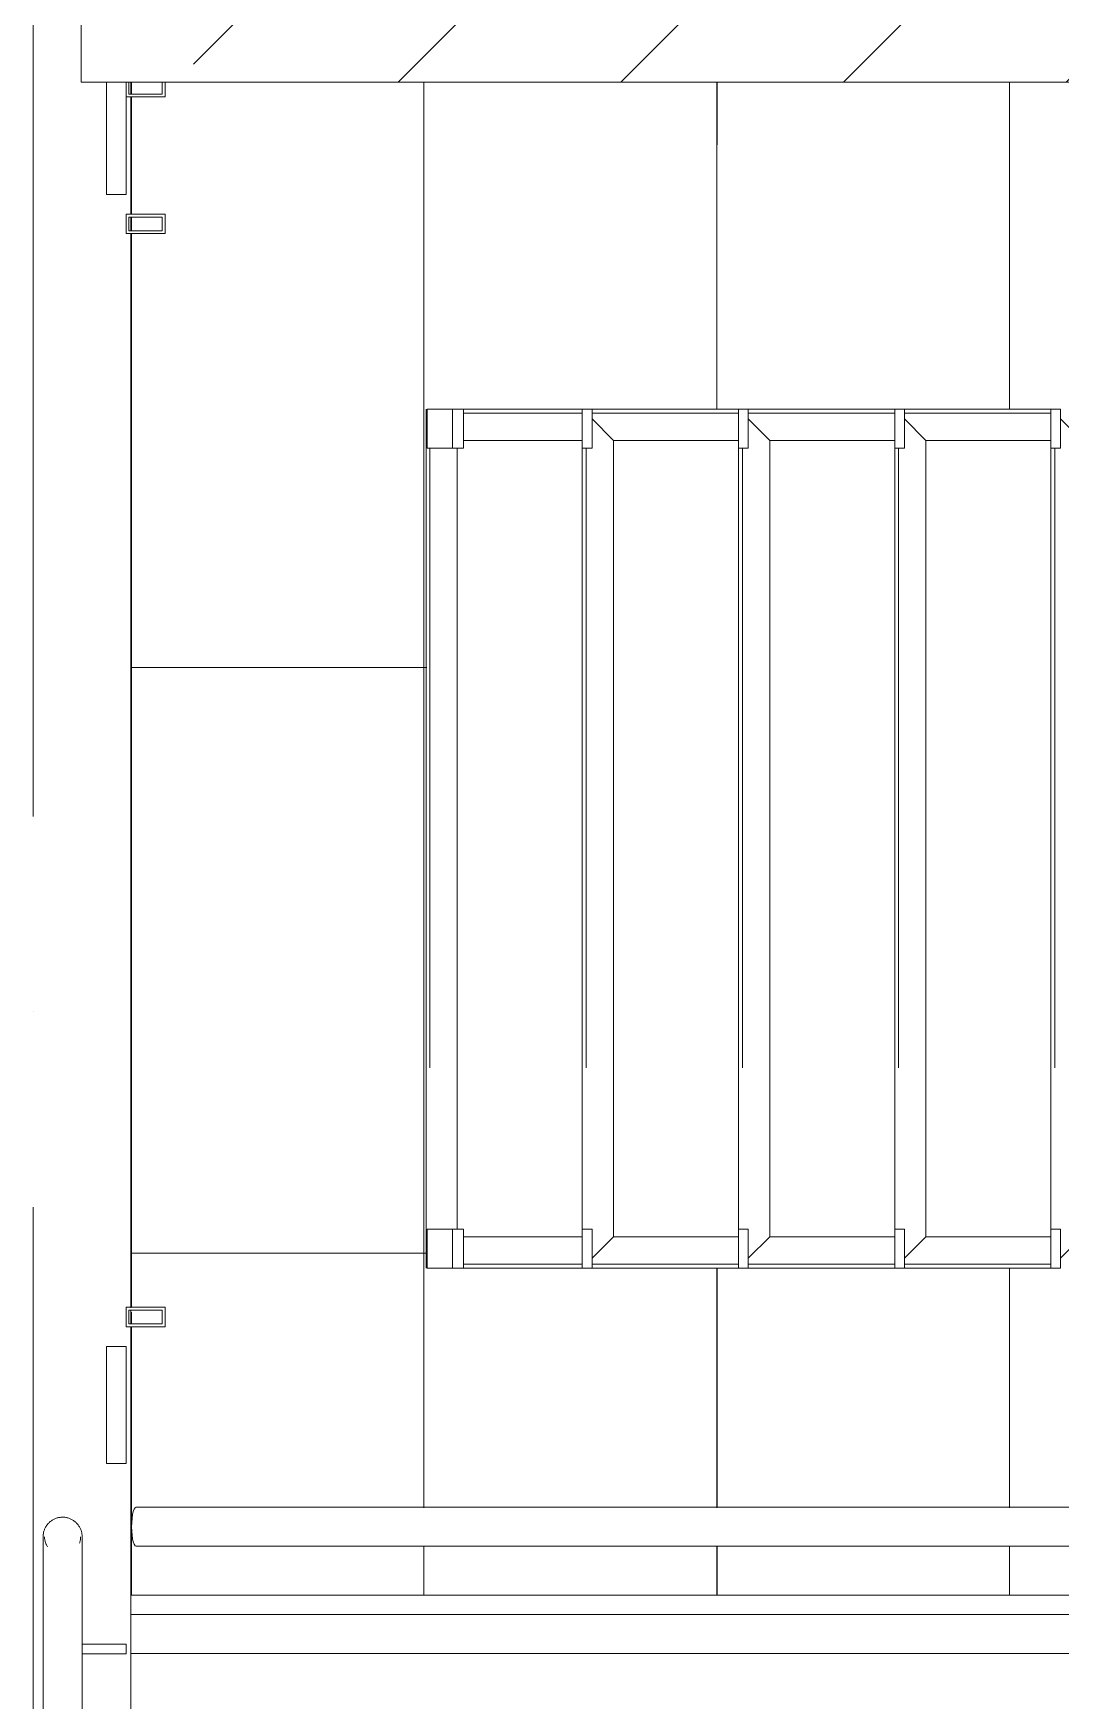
# Model space of a CAD drawing. Header units: millimetres. Extents: x -6467 to 106027, y -7090 to 195095.
# Drawn here: x 69059 to 70112, y 159787 to 161495 of the extents above; entities that cross this region are included whole.
import ezdxf

# ---------------------------------------------------------------- set-up
doc = ezdxf.new("R2010")
doc.units = ezdxf.units.MM
doc.linetypes.add('50_200_ШТРИХ_1Т_ш5_п1_п1_', pattern=[1400, 1000, -200, 0, -200])
doc.linetypes.add('Штрих', pattern=[1270, 635, -635])
for name, color, linetype, lineweight in [('A-FLOR', 7, 'Continuous', 9), ('A-WALL', 7, 'Continuous', 5), ('Ограждение', 7, 'Continuous', 9), ('Ограждение-1', 7, 'Continuous', 20)]:
    doc.layers.add(name, color=color, linetype=linetype, lineweight=lineweight)
for name, color, linetype, lineweight, true_color in [('A-GENM-1', 7, 'Continuous', 9, 0xaaaaaa), ('A-GENM-2', 7, 'Continuous', 20, 0xaaaaaa), ('A-GENM-HDLN-1', 7, 'Штрих', 5, 0xaaaaaa), ('S-STRS-1', 7, 'Continuous', 9, 0xaaaaaa), ('S-STRS-2', 7, 'Continuous', 5, 0xbfbfbf), ('Оси-3', 7, '50_200_ШТРИХ_1Т_ш5_п1_п1_', 9, 0xaaaaaa)]:
    doc.layers.add(name, color=color, linetype=linetype, lineweight=lineweight, true_color=true_color)
pattern_1 = [(45, (109.45, 102614.03), (-228.0985, 228.0985), []), (45, (337.55, 102614.03), (-228.0985, 228.0985), [403.225, -80.645, 6.706, -73.939])]
pattern_2 = [(180, (69159.45, 161445.1), (-7e-14, -600), []), (270, (69159.45, 161445.1), (600, 4e-14), [])]

# ---------------------------------------------------------------- blocks, each defined once
blk = doc.blocks.new('О_Элемент ограждения_Обод_Труба_ГОСТ 8645-68 - О_Элемент ограждения_Обод_Труба_ГОСТ 8645-68-26169597-АИ_План этажа Радиаторы_3')
at = {"layer": 'Ограждение'}
for p, q in [((-3900, 20), (0, 20)), ((0, -20), (-3900, -20))]:
    blk.add_line(p, q, dxfattribs=at)
blk = doc.blocks.new('О_Элемент поручня_Маршевый_Труба_ГОСТ 8732-78 - О_Элемент поручня_Маршевый_Труба_ГОСТ 8732-78-26169598-АИ_План этажа Радиаторы_3')
at = {"layer": 'Ограждение'}
for p, q in [((-13.2, 0), (-3902.6, 0)), ((-3902.6, -40), (-13.2, -40))]:
    blk.add_line(p, q, dxfattribs=at)
at = {"layer": 'Ограждение', "flags": 128}
for points in [[(-8.4, -20), (-8.6, -15.5), (-8.9, -11.3), (-9.5, -7.5), (-10.2, -4.4), (-11.1, -2), (-12.1, -0.5), (-13.2, 0)], [(-13.2, -40), (-12.1, -39.5), (-11.1, -38), (-10.2, -35.6), (-9.5, -32.5), (-8.9, -28.7), (-8.6, -24.5), (-8.4, -20)]]:
    blk.add_lwpolyline(points, dxfattribs=at)
blk = doc.blocks.new('О_Элемент ограждения_Обод_Труба_ГОСТ 86451 - О_Элемент ограждения_Обод_Труба_ГОСТ 8645-68 2-21430274-АИ_План этажа Радиаторы_3')
at = {"layer": 'Ограждение-1'}
for p, q in [((-1815.2, 20), (-1800, 20)), ((-1800, 20), (-1800, -20)), ((-1803, 17), (-1815.2, 17)), ((-1803, -17), (-1803, 17)), ((-1815.2, -17), (-1803, -17)), ((-1800, -20), (-1815.2, -20))]:
    blk.add_line(p, q, dxfattribs=at)
blk = doc.blocks.new('О_Элемент поручня_Площадочный_Двухуровневый_ГОСТ 8732-78 - О_Элемент поручня_Площадочный_Двухуровневый_ГОСТ 8732-78 2-26180260-АИ_План этажа Радиаторы_3')
at = {"layer": 'Ограждение'}
for p, q in [((320, 0), (0, 0)), ((0, 0), (0, -20)), ((0, -20), (0, -40)), ((0, -40), (320, -40))]:
    blk.add_line(p, q, dxfattribs=at)
at = {"layer": 'Ограждение', "flags": 128}
for points in [[(320, 0), (322.4, 0), (324.8, 0), (327.2, 0), (329.6, 0), (331.9, 0), (334.3, 0), (336.6, 0), (338.9, 0), (341.1, 0), (343.4, 0), (345.6, 0), (347.7, 0), (349.8, 0), (351.9, 0), (353.9, 0), (355.8, 0), (357.7, 0), (359.6, 0), (361.3, 0), (363, 0), (364.7, 0), (366.2, 0), (367.7, 0), (369.2, 0), (370.5, 0), (371.7, 0), (372.9, 0), (374, 0), (375, 0), (375.9, 0), (376.7, 0), (377.5, 0), (378.1, 0), (378.7, 0), (379.1, 0), (379.5, 0), (379.8, 0), (379.9, 0), (380, 0)], [(380, 0), (380, 0), (379.8, 0), (379.6, 0), (379.2, 0), (378.8, 0), (378.3, 0), (377.7, 0), (377, 0), (376.2, 0), (375.3, 0), (374.3, 0), (373.2, 0), (372.1, 0), (370.8, 0), (369.5, 0), (368.1, 0), (366.7, 0), (365.1, 0), (363.5, 0), (361.8, 0), (360, 0), (358.2, 0), (356.3, 0), (354.4, 0), (352.4, 0), (350.4, 0), (348.3, 0), (346.1, 0), (344, 0), (341.7, 0), (339.5, 0), (337.2, 0), (334.9, 0), (332.6, 0), (330.2, 0), (327.8, 0), (325.4, 0), (323, 0), (320.6, 0), (320, 0)], [(380, -1.5), (379.3, -1.5), (378.5, -1.6), (377.8, -1.6), (377.1, -1.7), (376.3, -1.9), (375.6, -2), (374.9, -2.2), (374.2, -2.4), (373.5, -2.7), (372.8, -3), (372.1, -3.3), (371.5, -3.6), (370.8, -3.9), (370.2, -4.3), (369.6, -4.7)], [(380, 0), (380.8, 0), (381.6, -0.1), (382.4, -0.1), (383.2, -0.3), (384, -0.4), (384.8, -0.6), (385.5, -0.8), (386.3, -1), (387, -1.3), (387.8, -1.6), (388.5, -1.9), (389.2, -2.3), (389.9, -2.6), (390.6, -3.1), (391.3, -3.5), (391.9, -4), (392.6, -4.4), (393.2, -5), (393.8, -5.5), (394.3, -6.1), (394.9, -6.7), (395.4, -7.3), (395.9, -7.9), (396.4, -8.5), (396.8, -9.2), (397.2, -9.9), (397.6, -10.6), (398, -11.3), (398.3, -12), (398.6, -12.8), (398.9, -13.5), (399.2, -14.3), (399.4, -15), (399.6, -15.8), (399.7, -16.6), (399.8, -17.4), (399.9, -18.2), (400, -19), (400, -19.8), (400, -20)], [(400, -20), (400, -20.8), (399.9, -21.6), (399.9, -22.4), (399.7, -23.2), (399.6, -24), (399.4, -24.8), (399.2, -25.5), (399, -26.3), (398.7, -27), (398.4, -27.8), (398.1, -28.5), (397.7, -29.2), (397.4, -29.9), (396.9, -30.6), (396.5, -31.3), (396, -31.9), (395.6, -32.6), (395, -33.2), (394.5, -33.8), (393.9, -34.3), (393.3, -34.9), (392.7, -35.4), (392.1, -35.9), (391.5, -36.4), (390.8, -36.8), (390.1, -37.2), (389.4, -37.6), (388.7, -38), (388, -38.3), (387.2, -38.6), (386.5, -38.9), (385.7, -39.2), (385, -39.4), (384.2, -39.6), (383.4, -39.7), (382.6, -39.8), (381.8, -39.9), (381, -40), (380.2, -40), (380, -40)], [(380, -40), (380, -40), (379.8, -40), (379.6, -40), (379.2, -40), (378.8, -40), (378.3, -40), (377.7, -40), (377, -40), (376.2, -40), (375.3, -40), (374.3, -40), (373.2, -40), (372.1, -40), (370.8, -40), (369.5, -40), (368.1, -40), (366.7, -40), (365.1, -40), (363.5, -40), (361.8, -40), (360, -40), (358.2, -40), (356.3, -40), (354.4, -40), (352.4, -40), (350.4, -40), (348.3, -40), (346.1, -40), (344, -40), (341.7, -40), (339.5, -40), (337.2, -40), (334.9, -40), (332.6, -40), (330.2, -40), (327.8, -40), (325.4, -40), (323, -40), (320.6, -40), (320, -40)], [(320, -40), (322.4, -40), (324.8, -40), (327.2, -40), (329.6, -40), (331.9, -40), (334.3, -40), (336.6, -40), (338.9, -40), (341.1, -40), (343.4, -40), (345.6, -40), (347.7, -40), (349.8, -40), (351.9, -40), (353.9, -40), (355.8, -40), (357.7, -40), (359.6, -40), (361.3, -40), (363, -40), (364.7, -40), (366.2, -40), (367.7, -40), (369.2, -40), (370.5, -40), (371.7, -40), (372.9, -40), (374, -40), (375, -40), (375.9, -40), (376.7, -40), (377.5, -40), (378.1, -40), (378.7, -40), (379.1, -40), (379.5, -40), (379.8, -40), (379.9, -40), (380, -40)], [(373.3, -37.2), (374, -37.5), (374.7, -37.7), (375.4, -37.9), (376.1, -38.1), (376.9, -38.2), (377.6, -38.3), (378.3, -38.4), (379.1, -38.5), (379.8, -38.5), (380, -38.5)]]:
    blk.add_lwpolyline(points, dxfattribs=at)
blk = doc.blocks.new('О_Полоса_Трапеция прямоугольная_Прокат_ГОСТ 1031 - Крепежная пластина-V103-АИ_План этажа Радиаторы_3')
at = {"layer": 'Ограждение'}
for p, q in [((7645, 57535.9), (7625, 57535.9)), ((7625, 57535.9), (7625, 57415.9)), ((7645, 57415.9), (7645, 57535.9)), ((7625, 57415.9), (7645, 57415.9))]:
    blk.add_line(p, q, dxfattribs=at)
blk = doc.blocks.new('О_Кронштейн_Форма Г_Круг_ГОСТ 25902 - О_Кронштейн_Форма Г_Круг_ГОСТ 2590-2006-21430280-АИ_План этажа Радиаторы_3')
at = {"layer": 'Ограждение'}
for p, q in [((7645, 57230.9), (7605, 57230.9)), ((7645, 57225.9), (7645, 57230.9)), ((7645, 57222.3), (7645, 57225.9)), ((7605, 57220.9), (7645, 57220.9)), ((7645, 57220.9), (7645, 57222.2))]:
    blk.add_line(p, q, dxfattribs=at)
at = {"layer": 'Ограждение', "flags": 128}
for points in [[(7599.8, 57230.9), (7600.8, 57230.9), (7601.7, 57230.9), (7602.7, 57230.9), (7603.7, 57230.9), (7604.7, 57230.9), (7605, 57230.9)], [(7605, 57220.9), (7604, 57220.9), (7603, 57220.9), (7602, 57220.9), (7601, 57220.9), (7600, 57220.9)]]:
    blk.add_lwpolyline(points, dxfattribs=at)
blk = doc.blocks.new('О_Кронштейн_Форма Г_Круг_ГОСТ 25902 - О_Кронштейн_Форма Г_Круг_ГОСТ 2590-2006-V104-АИ_План этажа Радиаторы_3')
at = {"layer": 'Ограждение'}
for p, q in [((7645, 57230.9), (7605, 57230.9)), ((7645, 57230.2), (7645, 57230.9)), ((7605, 57220.9), (7645, 57220.9)), ((7645, 57220.9), (7645, 57221.5))]:
    blk.add_line(p, q, dxfattribs=at)
at = {"layer": 'Ограждение', "flags": 128}
for points in [[(7599.8, 57230.9), (7600.8, 57230.9), (7601.7, 57230.9), (7602.7, 57230.9), (7603.7, 57230.9), (7604.7, 57230.9), (7605, 57230.9)], [(7605, 57220.9), (7604, 57220.9), (7603, 57220.9), (7602, 57220.9), (7601, 57220.9), (7600, 57220.9)]]:
    blk.add_lwpolyline(points, dxfattribs=at)
blk = doc.blocks.new('О_Элемент ограждения_Обод_Труба_ГОСТ 86451 - О_Элемент ограждения_Обод_Труба_ГОСТ 8645-68 2-21430283-АИ_План этажа Радиаторы_3')
at = {"layer": 'Ограждение-1'}
for p, q in [((-1140, 20), (-1120, 20)), ((-1140, -20), (-1140, 20)), ((-1120, 20), (-1120, -20)), ((-20, -20), (-20, 20)), ((-20, 20), (0, 20)), ((0, 20), (0, -20)), ((-1137, 17), (-1137, -17)), ((-1123, 17), (-1137, 17)), ((-1123, -17), (-1123, 17)), ((-17, 17), (-17, -17)), ((-3, 17), (-17, 17)), ((-3, -17), (-3, 17)), ((-1137, -17), (-1123, -17)), ((-17, -17), (-3, -17)), ((-1120, -20), (-1140, -20)), ((0, -20), (-20, -20))]:
    blk.add_line(p, q, dxfattribs=at)
blk = doc.blocks.new('О_Полоса_Трапеция прямоугольная_Прокат_ГОСТ 1031 - Крепежная пластина-V105-АИ_План этажа Радиаторы_3')
at = {"layer": 'Ограждение'}
for p, q in [((7625, 58831), (7625, 58715.9)), ((7645, 58715.9), (7645, 58815.9)), ((7625, 58715.9), (7645, 58715.9))]:
    blk.add_line(p, q, dxfattribs=at)
blk = doc.blocks.new('ОМ_Уголок_ГОСТ 8509-93 - ОМ_Уголок_ГОСТ 8509-93-V107-АИ_План этажа Радиаторы_3')
at = {"layer": 'A-GENM-1'}
for p, q in [((32, -32), (10, -10)), ((840, 0), (40, 0)), ((870, -10), (848, -32)), ((32, -32), (848, -32))]:
    blk.add_line(p, q, dxfattribs=at)
at = {"layer": 'A-GENM-HDLN-1'}
blk.add_line((40, -4), (840, -4), dxfattribs=at)
blk = doc.blocks.new('ОМ_Уголок_ГОСТ 8509-93 - ОМ_Уголок_ГОСТ 8509-93-V110-АИ_План этажа Радиаторы_3')
at = {"layer": 'A-GENM-1'}
for p, q in [((160, 0), (10, 0)), ((32, -32), (10, -10)), ((32, -32), (160, -32))]:
    blk.add_line(p, q, dxfattribs=at)
at = {"layer": 'A-GENM-HDLN-1'}
blk.add_line((10, -4), (160, -4), dxfattribs=at)
blk = doc.blocks.new('ОМ_Уголок_ГОСТ 8509-93 - ОМ_Уголок_ГОСТ 8509-93-V111-АИ_План этажа Радиаторы_3')
at = {"layer": 'A-GENM-1'}
for p, q in [((290, 0), (140, 0)), ((290, -10), (268, -32)), ((140, -32), (268, -32))]:
    blk.add_line(p, q, dxfattribs=at)
at = {"layer": 'A-GENM-HDLN-1'}
blk.add_line((140, -4), (290, -4), dxfattribs=at)
blk = doc.blocks.new('ОМ_Уголок_ГОСТ 8509-93 - ОМ_Уголок_ГОСТ 8509-93-V112-АИ_План этажа Радиаторы_3')
at = {"layer": 'A-GENM-1'}
for p, q in [((840, 0), (40, 0)), ((40, -32), (840, -32))]:
    blk.add_line(p, q, dxfattribs=at)
at = {"layer": 'A-GENM-HDLN-1'}
blk.add_line((40, -4), (840, -4), dxfattribs=at)
blk = doc.blocks.new('ОМ_Уголок_ГОСТ 8509-93 - ОМ_Уголок_ГОСТ 8509-93-V113-АИ_План этажа Радиаторы_3')
at = {"layer": 'A-GENM-1'}
for p, q in [((160, 0), (38.6, 0)), ((38.6, -32), (160, -32))]:
    blk.add_line(p, q, dxfattribs=at)
at = {"layer": 'A-GENM-HDLN-1'}
blk.add_line((38.6, -4), (160, -4), dxfattribs=at)
blk = doc.blocks.new('ОМ_Уголок_ГОСТ 8509-93 - ОМ_Уголок_ГОСТ 8509-93-V114-АИ_План этажа Радиаторы_3')
at = {"layer": 'A-GENM-1'}
for p, q in [((261.4, 0), (140, 0)), ((140, -32), (261.4, -32))]:
    blk.add_line(p, q, dxfattribs=at)
at = {"layer": 'A-GENM-HDLN-1'}
blk.add_line((140, -4), (261.4, -4), dxfattribs=at)
blk = doc.blocks.new('ОМ_Полоса_Трапеция прямоугольная_Прокат_ГОСТ 103-2006 - ОМ_Полоса_Трапеция прямоугольная_Прокат_ГОСТ 103-2006-19082130-АИ_План этажа Радиаторы_3')
at = {"layer": 'A-GENM-1'}
for p, q in [((9232.3, 58496), (9242.3, 58496)), ((9232.3, 58456), (9232.3, 58496)), ((9242.3, 58496), (9242.3, 58456)), ((9242.3, 58456), (9232.3, 58456))]:
    blk.add_line(p, q, dxfattribs=at)
blk = doc.blocks.new('ОМ_Полоса_Трапеция прямоугольная_Прокат_ГОСТ 103-2006 - ОМ_Полоса_Трапеция прямоугольная_Прокат_ГОСТ 103-2006-V115-АИ_План этажа Радиаторы_3')
at = {"layer": 'A-GENM-2'}
for p, q in [((8442.3, 58496), (8432.3, 58496)), ((8432.3, 58496), (8432.3, 58456)), ((8442.3, 58456), (8442.3, 58496)), ((8432.3, 58456), (8442.3, 58456))]:
    blk.add_line(p, q, dxfattribs=at)
blk = doc.blocks.new('ОМ_Полоса_Трапеция прямоугольная_Прокат_ГОСТ 103-2006 - ОМ_Полоса_Трапеция прямоугольная_Прокат_ГОСТ 103-2006-V116-АИ_План этажа Радиаторы_3')
at = {"layer": 'A-GENM-2'}
for p, q in [((8282.3, 58496), (8272.3, 58496)), ((8272.3, 58496), (8272.3, 58456)), ((8282.3, 58456), (8282.3, 58496)), ((8272.3, 58456), (8282.3, 58456))]:
    blk.add_line(p, q, dxfattribs=at)
blk = doc.blocks.new('ОМ_Полоса_Трапеция прямоугольная_Прокат_ГОСТ 103-2006 - ОМ_Полоса_Трапеция прямоугольная_Прокат_ГОСТ 103-2006-V117-АИ_План этажа Радиаторы_3')
at = {"layer": 'A-GENM-2'}
for p, q in [((8122.3, 58496), (8112.3, 58496)), ((8112.3, 58496), (8112.3, 58456)), ((8122.3, 58456), (8122.3, 58496)), ((8112.3, 58456), (8122.3, 58456))]:
    blk.add_line(p, q, dxfattribs=at)
blk = doc.blocks.new('ОМ_Полоса_Прокат_ГОСТ 103-2006 - ОМ_Полоса_Прокат_ГОСТ 103-2006-19082131-АИ_План этажа Радиаторы_3')
at = {"layer": 'A-GENM-1'}
blk.add_line((7952.3, 58496), (7952.3, 58456), dxfattribs=at)
blk = doc.blocks.new('ОМ_Полоса_Прокат_ГОСТ 103-2006 - ОМ_Полоса_Прокат_ГОСТ 103-2006-20723456-АИ_План этажа Радиаторы_3')
at = {"layer": 'A-GENM-1'}
for p, q in [((7953.6, 58456), (7953.6, 58496)), ((7953.6, 58496), (7979.3, 58496)), ((7979.3, 58456), (7953.6, 58456))]:
    blk.add_line(p, q, dxfattribs=at)
at = {"layer": 'A-GENM-2'}
for p, q in [((7990.8, 58496), (7979.3, 58496)), ((7979.3, 58496), (7979.3, 58456)), ((7990.8, 58456), (7990.8, 58496)), ((7979.3, 58456), (7990.8, 58456))]:
    blk.add_line(p, q, dxfattribs=at)
blk = doc.blocks.new('ОМ_Полоса_Трапеция прямоугольная_Прокат_ГОСТ 103-2006 - ОМ_Полоса_Трапеция прямоугольная_Прокат_ГОСТ 103-2006-19082170-АИ_План этажа Радиаторы_3')
at = {"layer": 'A-GENM-1'}
for p, q in [((9232.3, 57656), (9242.3, 57656)), ((9232.3, 57616), (9232.3, 57656)), ((9242.3, 57656), (9242.3, 57616)), ((9242.3, 57616), (9232.3, 57616))]:
    blk.add_line(p, q, dxfattribs=at)
blk = doc.blocks.new('ОМ_Полоса_Трапеция прямоугольная_Прокат_ГОСТ 103-2006 - ОМ_Полоса_Трапеция прямоугольная_Прокат_ГОСТ 103-2006-V118-АИ_План этажа Радиаторы_3')
at = {"layer": 'A-GENM-2'}
for p, q in [((8442.3, 57656), (8432.3, 57656)), ((8432.3, 57656), (8432.3, 57616)), ((8442.3, 57616), (8442.3, 57656)), ((8432.3, 57616), (8442.3, 57616))]:
    blk.add_line(p, q, dxfattribs=at)
blk = doc.blocks.new('ОМ_Полоса_Трапеция прямоугольная_Прокат_ГОСТ 103-2006 - ОМ_Полоса_Трапеция прямоугольная_Прокат_ГОСТ 103-2006-V119-АИ_План этажа Радиаторы_3')
at = {"layer": 'A-GENM-2'}
for p, q in [((8282.3, 57656), (8272.3, 57656)), ((8272.3, 57656), (8272.3, 57616)), ((8282.3, 57616), (8282.3, 57656)), ((8272.3, 57616), (8282.3, 57616))]:
    blk.add_line(p, q, dxfattribs=at)
blk = doc.blocks.new('ОМ_Полоса_Трапеция прямоугольная_Прокат_ГОСТ 103-2006 - ОМ_Полоса_Трапеция прямоугольная_Прокат_ГОСТ 103-2006-V120-АИ_План этажа Радиаторы_3')
at = {"layer": 'A-GENM-2'}
for p, q in [((8122.3, 57656), (8112.3, 57656)), ((8112.3, 57656), (8112.3, 57616)), ((8122.3, 57616), (8122.3, 57656)), ((8112.3, 57616), (8122.3, 57616))]:
    blk.add_line(p, q, dxfattribs=at)
blk = doc.blocks.new('ОМ_Полоса_Прокат_ГОСТ 103-2006 - ОМ_Полоса_Прокат_ГОСТ 103-2006-19082171-АИ_План этажа Радиаторы_3')
at = {"layer": 'A-GENM-1'}
blk.add_line((7952.3, 57656), (7952.3, 57616), dxfattribs=at)
blk = doc.blocks.new('ОМ_Полоса_Прокат_ГОСТ 103-2006 - ОМ_Полоса_Прокат_ГОСТ 103-2006-20723498-АИ_План этажа Радиаторы_3')
at = {"layer": 'A-GENM-1'}
for p, q in [((7953.6, 57616), (7953.6, 57656)), ((7953.6, 57656), (7979.3, 57656)), ((7979.3, 57616), (7953.6, 57616))]:
    blk.add_line(p, q, dxfattribs=at)
at = {"layer": 'A-GENM-2'}
for p, q in [((7990.8, 57656), (7979.3, 57656)), ((7979.3, 57656), (7979.3, 57616)), ((7990.8, 57616), (7990.8, 57656)), ((7979.3, 57616), (7990.8, 57616))]:
    blk.add_line(p, q, dxfattribs=at)

msp = doc.modelspace()

# ---------------------------------------------------------------- hatches: boundary and pattern name
at = {"layer": 'A-WALL'}
h = msp.add_hatch(dxfattribs=at)
h.set_pattern_fill('FP_1', color=256, style=0, pattern_type=2)
h.set_pattern_definition(pattern_1)
h.paths.add_polyline_path([(69359.4, 161445.1), (69359.4, 161695.1), (69108.4, 161695.1), (69108.4, 161445.1)])
h = msp.add_hatch(dxfattribs=at)
h.set_pattern_fill('FP_1', color=256, style=0, pattern_type=2)
h.set_pattern_definition(pattern_1)
h.paths.add_polyline_path([(74809.4, 161445.1), (74809.4, 161695.1), (69359.4, 161695.1), (69359.4, 161445.1), (74559.4, 161445.1)])
at = {"layer": 'S-STRS-2'}
h = msp.add_hatch(dxfattribs=at)
h.set_pattern_fill('FP_17', color=256, style=0, pattern_type=2)
h.set_pattern_definition(pattern_2)
h.paths.add_polyline_path([(69159.4, 159895.1), (69459.4, 159895.1), (69459.4, 159945.1), (69162.7, 159947.1), (69160.5, 159956.4), (69161, 159977.5), (69164.7, 159985.1), (69459.4, 159985.1), (69459.4, 161445.1), (69194.4, 161445.1), (69194.4, 161429.9), (69159.4, 161429.9), (69159.4, 161309.9), (69194.4, 161309.9), (69194.4, 161289.9), (69159.4, 161289.9), (69159.4, 160189.9), (69194.4, 160189.9), (69194.4, 160169.9), (69159.4, 160169.9), (69159.4, 159960.6)])
h.paths.add_polyline_path([(69159.4, 160172.9), (69191.4, 160172.9), (69191.4, 160186.9), (69159.4, 160184.9)])
h.paths.add_polyline_path([(69159.4, 161292.9), (69191.4, 161292.9), (69191.4, 161306.9), (69159.4, 161306.9)])
h.paths.add_polyline_path([(69191.4, 161432.9), (69189.6, 161445.1), (69159.4, 161445.1), (69159.4, 161432.9), (69177.4, 161432.9)])
h = msp.add_hatch(dxfattribs=at)
h.set_pattern_fill('FP_17', color=256, style=0, pattern_type=2)
h.set_pattern_definition(pattern_2)
h.paths.add_polyline_path([(69459.4, 159895.1), (69759.4, 159895.1), (69759.4, 159945.1), (69459.4, 159945.1)])
h.paths.add_polyline_path([(69459.4, 159985.1), (69759.4, 159985.1), (69759.4, 160230.1), (69461.7, 160230.1), (69463, 161110.1), (69759.4, 161110.1), (69759.4, 161445.1), (69459.4, 161445.1), (69459.4, 160012.1)])
h = msp.add_hatch(dxfattribs=at)
h.set_pattern_fill('FP_17', color=256, style=0, pattern_type=2)
h.set_pattern_definition(pattern_2)
h.paths.add_polyline_path([(69759.4, 159895.1), (70059.4, 159895.1), (70059.4, 159945.1), (69759.4, 159945.1)])
h.paths.add_polyline_path([(69759.4, 159985.1), (70059.4, 159985.1), (70059.4, 160230.1), (69759.4, 160230.1), (69759.4, 160012.1)])
h.paths.add_polyline_path([(70049.7, 161110.1), (70059.4, 161110.1), (70059.4, 161445.1), (69759.4, 161445.1), (69761.7, 161110.1), (69973.7, 161110.1)])
h = msp.add_hatch(dxfattribs=at)
h.set_pattern_fill('FP_17', color=256, style=0, pattern_type=2)
h.set_pattern_definition(pattern_2)
h.paths.add_polyline_path([(70059.4, 159895.1), (70359.4, 159895.1), (70359.4, 159945.1), (70059.4, 159945.1)])
h.paths.add_polyline_path([(70059.4, 159985.1), (70359.4, 159985.1), (70359.4, 160230.1), (70059.4, 160230.1), (70059.4, 160012.1)])
h.paths.add_polyline_path([(70081.7, 161110.1), (70359.4, 161110.1), (70359.4, 161445.1), (70059.4, 161445.1), (70059.4, 161110.1), (70066.7, 161110.1)])

# ---------------------------------------------------------------- linework, layer by layer
at = {"layer": 'A-FLOR'}
for p, q in [((69159.4, 161432.9), (69159.4, 161445.1)), ((69159.4, 161309.9), (69159.4, 161430.3)), ((69159.4, 161292.9), (69159.4, 161307.1)), ((69159.4, 160189.5), (69159.4, 161290.3)), ((69159.4, 160172.8), (69159.4, 160186.9)), ((69159.4, 159649.5), (69159.4, 160169.9))]:
    msp.add_line(p, q, dxfattribs=at)
at = {"layer": 'A-WALL'}
for p, q in [((69108.4, 161695.1), (69108.4, 161445.1)), ((69108.4, 161445.1), (74559.4, 161445.1))]:
    msp.add_line(p, q, dxfattribs=at)
at = {"layer": 'S-STRS-1'}
for p, q in [((69459.4, 161445.1), (69459.4, 159984.6)), ((69459.4, 161445.1), (69459.4, 159984.6)), ((69759.4, 161445.1), (69759.4, 161110.1)), ((69759.4, 161445.1), (69759.4, 161110.1)), ((70059.4, 161445.1), (70059.4, 161110.1)), ((70059.4, 161445.1), (70059.4, 161110.1)), ((69759.4, 160230.1), (69759.4, 159984.6)), ((69759.4, 160230.1), (69759.4, 159984.6)), ((70059.4, 160230.1), (70059.4, 159984.6)), ((70059.4, 160230.1), (70059.4, 159984.6)), ((69459.4, 159945.6), (69459.4, 159895.1)), ((69459.4, 159945.6), (69459.4, 159895.1)), ((69759.4, 159945.6), (69759.4, 159895.1)), ((69759.4, 159945.6), (69759.4, 159895.1)), ((70059.4, 159945.6), (70059.4, 159895.1)), ((70059.4, 159945.6), (70059.4, 159895.1)), ((69159.4, 159895.1), (69459.4, 159895.1)), ((69459.4, 159895.1), (69759.4, 159895.1)), ((69759.4, 159895.1), (70059.4, 159895.1)), ((70059.4, 159895.1), (70359.4, 159895.1))]:
    msp.add_line(p, q, dxfattribs=at)
at = {"layer": 'Оси-3'}
msp.add_line((69059.4, 193895), (69059.4, 96724.3), dxfattribs=at)

# ---------------------------------------------------------------- block references
at = {"layer": 'A-GENM-1'}
for name, p in [('ОМ_Полоса_Прокат_ГОСТ 103-2006 - ОМ_Полоса_Прокат_ГОСТ 103-2006-19082131-АИ_План этажа Радиаторы_3', (61509.4, 102614)), ('ОМ_Полоса_Прокат_ГОСТ 103-2006 - ОМ_Полоса_Прокат_ГОСТ 103-2006-20723456-АИ_План этажа Радиаторы_3', (61509.4, 102614)), ('ОМ_Полоса_Трапеция прямоугольная_Прокат_ГОСТ 103-2006 - ОМ_Полоса_Трапеция прямоугольная_Прокат_ГОСТ 103-2006-V117-АИ_План этажа Радиаторы_3', (61509.4, 102614)), ('ОМ_Полоса_Трапеция прямоугольная_Прокат_ГОСТ 103-2006 - ОМ_Полоса_Трапеция прямоугольная_Прокат_ГОСТ 103-2006-V116-АИ_План этажа Радиаторы_3', (61509.4, 102614)), ('ОМ_Полоса_Трапеция прямоугольная_Прокат_ГОСТ 103-2006 - ОМ_Полоса_Трапеция прямоугольная_Прокат_ГОСТ 103-2006-V115-АИ_План этажа Радиаторы_3', (61509.4, 102614)), ('ОМ_Полоса_Трапеция прямоугольная_Прокат_ГОСТ 103-2006 - ОМ_Полоса_Трапеция прямоугольная_Прокат_ГОСТ 103-2006-19082130-АИ_План этажа Радиаторы_3', (60869.4, 102614)), ('ОМ_Полоса_Прокат_ГОСТ 103-2006 - ОМ_Полоса_Прокат_ГОСТ 103-2006-19082171-АИ_План этажа Радиаторы_3', (61509.4, 102614)), ('ОМ_Полоса_Прокат_ГОСТ 103-2006 - ОМ_Полоса_Прокат_ГОСТ 103-2006-20723498-АИ_План этажа Радиаторы_3', (61509.4, 102614)), ('ОМ_Полоса_Трапеция прямоугольная_Прокат_ГОСТ 103-2006 - ОМ_Полоса_Трапеция прямоугольная_Прокат_ГОСТ 103-2006-V120-АИ_План этажа Радиаторы_3', (61509.4, 102614)), ('ОМ_Полоса_Трапеция прямоугольная_Прокат_ГОСТ 103-2006 - ОМ_Полоса_Трапеция прямоугольная_Прокат_ГОСТ 103-2006-V119-АИ_План этажа Радиаторы_3', (61509.4, 102614)), ('ОМ_Полоса_Трапеция прямоугольная_Прокат_ГОСТ 103-2006 - ОМ_Полоса_Трапеция прямоугольная_Прокат_ГОСТ 103-2006-V118-АИ_План этажа Радиаторы_3', (61509.4, 102614)), ('ОМ_Полоса_Трапеция прямоугольная_Прокат_ГОСТ 103-2006 - ОМ_Полоса_Трапеция прямоугольная_Прокат_ГОСТ 103-2006-19082170-АИ_План этажа Радиаторы_3', (60869.4, 102614))]:
    msp.add_blockref(name, p, dxfattribs=at)
at = {"layer": 'A-GENM-1', "extrusion": (0, 0, -1)}
for name, p in [('ОМ_Уголок_ГОСТ 8509-93 - ОМ_Уголок_ГОСТ 8509-93-V114-АИ_План этажа Радиаторы_3', (-69761.7, 161110.1)), ('ОМ_Уголок_ГОСТ 8509-93 - ОМ_Уголок_ГОСТ 8509-93-V111-АИ_План этажа Радиаторы_3', (-69921.7, 161110.1)), ('ОМ_Уголок_ГОСТ 8509-93 - ОМ_Уголок_ГОСТ 8509-93-V111-АИ_План этажа Радиаторы_3', (-70081.7, 161110.1)), ('ОМ_Уголок_ГОСТ 8509-93 - ОМ_Уголок_ГОСТ 8509-93-V111-АИ_План этажа Радиаторы_3', (-70241.7, 161110.1))]:
    msp.add_blockref(name, p, dxfattribs=at)
for name, p, rotation in [('ОМ_Уголок_ГОСТ 8509-93 - ОМ_Уголок_ГОСТ 8509-93-V107-АИ_План этажа Радиаторы_3', (-69621.7, 161110.1), 269.9999999999989), ('ОМ_Уголок_ГОСТ 8509-93 - ОМ_Уголок_ГОСТ 8509-93-V107-АИ_План этажа Радиаторы_3', (-69781.7, 161110.1), 269.9999999999989), ('ОМ_Уголок_ГОСТ 8509-93 - ОМ_Уголок_ГОСТ 8509-93-V107-АИ_План этажа Радиаторы_3', (-69941.7, 161110.1), 269.9999999999989), ('ОМ_Уголок_ГОСТ 8509-93 - ОМ_Уголок_ГОСТ 8509-93-V107-АИ_План этажа Радиаторы_3', (-70101.7, 161110.1), 269.9999999999989), ('ОМ_Уголок_ГОСТ 8509-93 - ОМ_Уголок_ГОСТ 8509-93-V112-АИ_План этажа Радиаторы_3', (-69461.7, 161110.1), 269.9999999999989), ('ОМ_Уголок_ГОСТ 8509-93 - ОМ_Уголок_ГОСТ 8509-93-V113-АИ_План этажа Радиаторы_3', (-69461.7, 160230.1), 180), ('ОМ_Уголок_ГОСТ 8509-93 - ОМ_Уголок_ГОСТ 8509-93-V110-АИ_План этажа Радиаторы_3', (-69621.7, 160230.1), 180), ('ОМ_Уголок_ГОСТ 8509-93 - ОМ_Уголок_ГОСТ 8509-93-V110-АИ_План этажа Радиаторы_3', (-69781.7, 160230.1), 180), ('ОМ_Уголок_ГОСТ 8509-93 - ОМ_Уголок_ГОСТ 8509-93-V110-АИ_План этажа Радиаторы_3', (-69941.7, 160230.1), 180)]:
    msp.add_blockref(name, p, dxfattribs=dict(at, rotation=rotation))
at = {"layer": 'Ограждение'}
for name in ['О_Полоса_Трапеция прямоугольная_Прокат_ГОСТ 1031 - Крепежная пластина-V105-АИ_План этажа Радиаторы_3', 'О_Полоса_Трапеция прямоугольная_Прокат_ГОСТ 1031 - Крепежная пластина-V105-АИ_План этажа Радиаторы_3', 'О_Полоса_Трапеция прямоугольная_Прокат_ГОСТ 1031 - Крепежная пластина-V103-АИ_План этажа Радиаторы_3', 'О_Кронштейн_Форма Г_Круг_ГОСТ 25902 - О_Кронштейн_Форма Г_Круг_ГОСТ 2590-2006-21430280-АИ_План этажа Радиаторы_3', 'О_Кронштейн_Форма Г_Круг_ГОСТ 25902 - О_Кронштейн_Форма Г_Круг_ГОСТ 2590-2006-V104-АИ_План этажа Радиаторы_3']:
    msp.add_blockref(name, (61509.4, 102614), dxfattribs=at)
for name, p, rotation in [('О_Элемент ограждения_Обод_Труба_ГОСТ 86451 - О_Элемент ограждения_Обод_Труба_ГОСТ 8645-68 2-21430274-АИ_План этажа Радиаторы_3', (69174.4, 159629.9), 269.9999999999997), ('О_Элемент ограждения_Обод_Труба_ГОСТ 86451 - О_Элемент ограждения_Обод_Труба_ГОСТ 8645-68 2-21430283-АИ_План этажа Радиаторы_3', (69174.4, 160169.9), 269.9999999999997), ('О_Элемент поручня_Площадочный_Двухуровневый_ГОСТ 8732-78 - О_Элемент поручня_Площадочный_Двухуровневый_ГОСТ 8732-78 2-26180260-АИ_План этажа Радиаторы_3', (69069.4, 159574.9), 89.99999999999993), ('О_Элемент поручня_Маршевый_Труба_ГОСТ 8732-78 - О_Элемент поручня_Маршевый_Труба_ГОСТ 8732-78-26169598-АИ_План этажа Радиаторы_3', (69151.6, 159945.1), 180), ('О_Элемент ограждения_Обод_Труба_ГОСТ 8645-68 - О_Элемент ограждения_Обод_Труба_ГОСТ 8645-68-26169597-АИ_План этажа Радиаторы_3', (69159.4, 159855.1), 180)]:
    msp.add_blockref(name, p, dxfattribs=dict(at, rotation=rotation))

doc.saveas('drawing.dxf')
